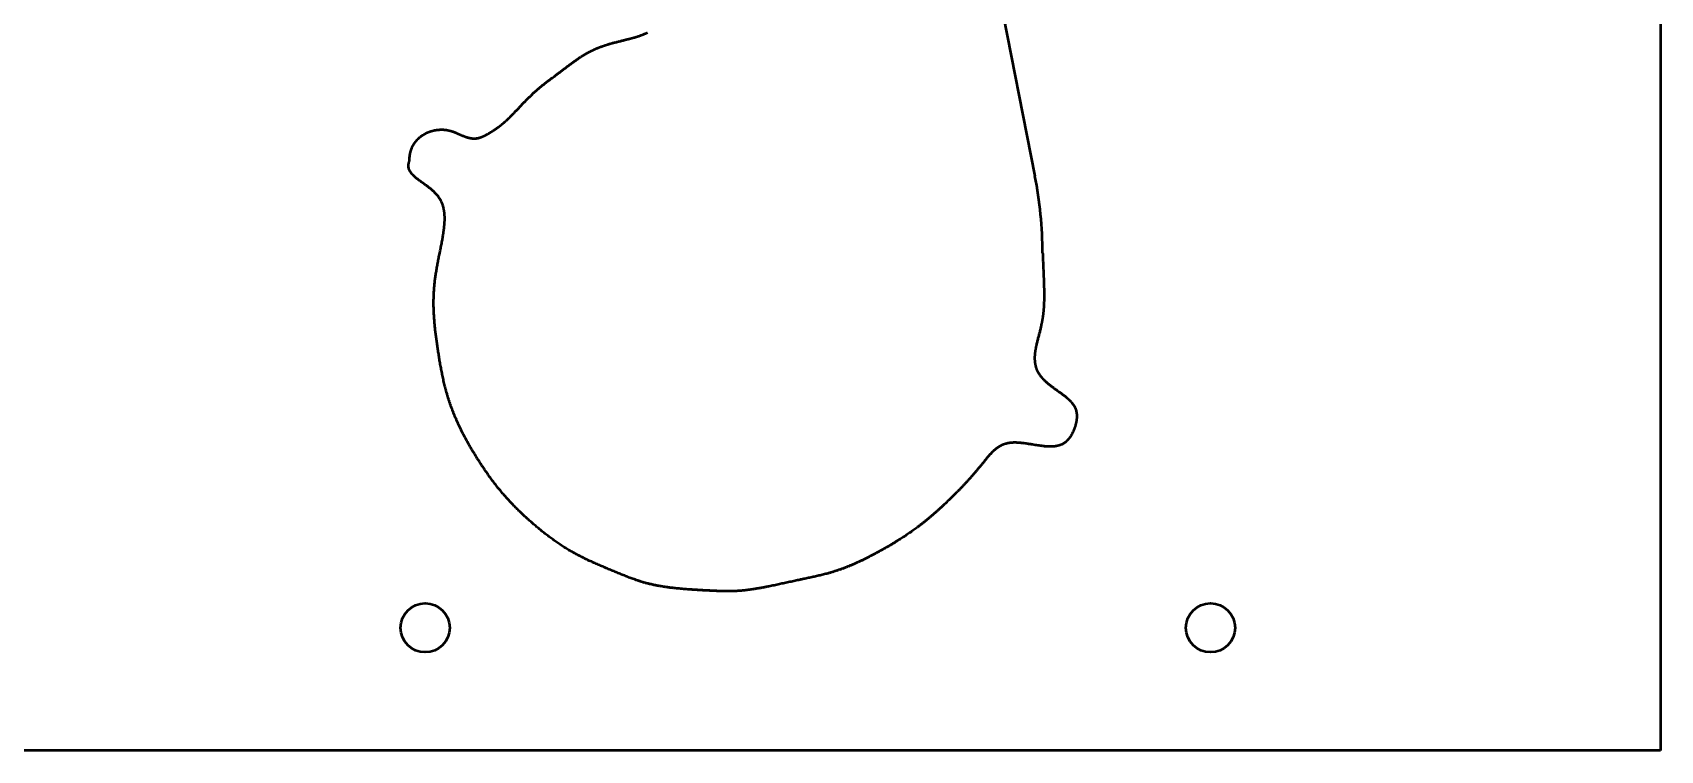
# Model space of a CAD drawing. Extents: x -630 to 758, y -253 to 381.
# Drawn here: x 46.1 to 245.1, y -211.4 to -123.6 of the extents above; entities that cross this region are included whole.
import ezdxf

# ---------------------------------------------------------------- set-up
doc = ezdxf.new("R2010")
doc.units = 0
doc.header["$MEASUREMENT"] = 0
doc.layers.add('Видимый контур (ГОСТ)', color=7, linetype='Continuous', lineweight=0)

msp = doc.modelspace()

# ---------------------------------------------------------------- linework, layer by layer
at = {"layer": 'Видимый контур (ГОСТ)', "color": 18, "lineweight": 50, "true_color": 0x000000}
for p, q in [((245.09, 13.6), (245.09, -211.4)), ((162.46, -109.8), (168.63, -141.18)), ((245.09, -211.4), (-152.91, -211.4))]:
    msp.add_line(p, q, dxfattribs=at)
for points in [[(92.17, -139.33), (92.17, -139.31), (92.17, -139.28), (92.17, -139.25), (92.17, -139.23), (92.18, -139.2), (92.18, -139.17), (92.18, -139.15), (92.18, -139.12), (92.18, -139.09), (92.18, -139.07), (92.18, -139.04), (92.18, -139.01), (92.18, -138.99), (92.19, -138.96), (92.19, -138.93), (92.19, -138.91), (92.19, -138.88), (92.19, -138.85), (92.2, -138.83), (92.2, -138.8), (92.2, -138.77), (92.2, -138.75), (92.21, -138.72), (92.21, -138.69), (92.21, -138.67), (92.22, -138.64), (92.22, -138.61), (92.23, -138.59), (92.23, -138.56), (92.24, -138.53), (92.24, -138.51), (92.24, -138.48), (92.25, -138.45), (92.25, -138.43), (92.26, -138.4), (92.27, -138.37), (92.27, -138.35), (92.28, -138.32), (92.28, -138.29), (92.29, -138.27), (92.3, -138.24), (92.3, -138.21), (92.31, -138.19), (92.32, -138.16), (92.33, -138.13), (92.33, -138.11), (92.34, -138.08), (92.35, -138.05), (92.36, -138.03), (92.37, -138), (92.37, -137.98), (92.38, -137.95), (92.39, -137.92), (92.4, -137.9), (92.41, -137.87), (92.42, -137.85), (92.43, -137.82), (92.44, -137.8), (92.45, -137.77), (92.46, -137.75), (92.47, -137.72), (92.48, -137.69), (92.5, -137.67), (92.51, -137.64), (92.52, -137.62), (92.53, -137.59), (92.54, -137.57), (92.56, -137.54), (92.57, -137.52), (92.58, -137.49), (92.59, -137.47), (92.61, -137.44), (92.62, -137.42), (92.64, -137.4), (92.65, -137.37), (92.66, -137.35), (92.68, -137.32), (92.69, -137.3), (92.71, -137.28), (92.72, -137.25), (92.74, -137.23), (92.75, -137.2), (92.77, -137.18), (92.79, -137.16), (92.8, -137.13), (92.82, -137.11), (92.84, -137.09), (92.85, -137.07), (92.87, -137.04), (92.89, -137.02), (92.91, -137), (92.92, -136.97), (92.94, -136.95), (92.96, -136.93), (92.98, -136.91), (93, -136.89), (93.02, -136.86), (93.03, -136.84), (93.05, -136.82), (93.07, -136.8), (93.09, -136.78), (93.11, -136.76), (93.13, -136.73), (93.15, -136.71), (93.17, -136.69), (93.19, -136.67), (93.22, -136.65), (93.24, -136.63), (93.26, -136.61), (93.28, -136.59), (93.3, -136.57), (93.32, -136.55), (93.34, -136.53), (93.37, -136.51), (93.39, -136.49), (93.41, -136.47), (93.43, -136.45), (93.46, -136.43), (93.48, -136.41), (93.5, -136.4), (93.53, -136.38), (93.55, -136.36), (93.57, -136.34), (93.6, -136.32), (93.62, -136.3), (93.65, -136.29), (93.67, -136.27), (93.7, -136.25), (93.72, -136.23), (93.74, -136.22), (93.77, -136.2), (93.79, -136.18), (93.82, -136.17), (93.85, -136.15), (93.87, -136.13), (93.9, -136.12), (93.92, -136.1), (93.95, -136.09), (93.97, -136.07), (94, -136.05), (94.03, -136.04), (94.05, -136.02), (94.08, -136.01), (94.11, -135.99), (94.13, -135.98), (94.16, -135.97), (94.19, -135.95), (94.22, -135.94), (94.24, -135.92), (94.27, -135.91), (94.3, -135.9), (94.33, -135.88), (94.36, -135.87), (94.38, -135.86), (94.41, -135.85), (94.44, -135.83), (94.47, -135.82), (94.5, -135.81), (94.53, -135.8), (94.56, -135.79), (94.58, -135.78), (94.61, -135.77), (94.64, -135.75), (94.67, -135.74), (94.7, -135.73), (94.73, -135.72), (94.76, -135.71), (94.79, -135.7), (94.82, -135.7), (94.85, -135.69), (94.88, -135.68), (94.91, -135.67), (94.94, -135.66), (94.97, -135.65), (95, -135.64), (95.03, -135.64), (95.06, -135.63), (95.09, -135.62), (95.12, -135.61), (95.15, -135.61), (95.19, -135.6), (95.22, -135.59), (95.25, -135.59), (95.28, -135.58), (95.31, -135.58), (95.34, -135.57), (95.37, -135.57), (95.4, -135.56), (95.43, -135.56), (95.46, -135.55), (95.5, -135.55), (95.53, -135.54), (95.56, -135.54), (95.59, -135.54), (95.62, -135.53), (95.65, -135.53), (95.68, -135.53), (95.71, -135.52), (95.74, -135.52), (95.77, -135.52), (95.8, -135.52), (95.83, -135.52), (95.87, -135.51), (95.9, -135.51), (95.93, -135.51), (95.96, -135.51), (95.99, -135.51), (96.02, -135.51), (96.05, -135.51), (96.08, -135.51), (96.11, -135.51), (96.14, -135.51), (96.17, -135.51), (96.2, -135.51), (96.23, -135.51), (96.26, -135.51), (96.28, -135.51), (96.31, -135.51), (96.34, -135.51), (96.37, -135.52), (96.4, -135.52), (96.43, -135.52), (96.46, -135.52), (96.49, -135.53), (96.52, -135.53), (96.54, -135.53), (96.57, -135.53), (96.6, -135.54), (96.63, -135.54), (96.66, -135.55), (96.69, -135.55), (96.71, -135.55), (96.74, -135.56), (96.77, -135.56), (96.8, -135.57), (96.83, -135.57), (96.86, -135.58), (96.88, -135.58), (96.91, -135.59), (96.94, -135.6), (96.97, -135.6), (97, -135.61), (97.02, -135.61), (97.05, -135.62), (97.08, -135.63), (97.11, -135.64), (97.14, -135.64), (97.17, -135.65), (97.18, -135.66), (97.19, -135.66), (97.21, -135.66), (97.22, -135.67), (97.24, -135.67), (97.25, -135.68), (97.27, -135.68), (97.28, -135.69), (97.29, -135.69), (97.31, -135.7), (97.32, -135.7), (97.34, -135.71), (97.35, -135.71), (97.37, -135.72), (97.38, -135.72), (97.4, -135.73), (97.41, -135.73), (97.43, -135.74), (97.44, -135.74), (97.46, -135.75), (97.47, -135.75), (97.49, -135.76), (97.5, -135.76), (97.52, -135.77), (97.53, -135.77), (97.55, -135.78), (97.56, -135.79), (97.58, -135.79), (97.59, -135.8), (97.61, -135.8), (97.63, -135.81), (97.64, -135.82), (97.66, -135.82), (97.67, -135.83), (97.69, -135.84), (97.7, -135.84), (97.72, -135.85), (97.74, -135.85), (97.75, -135.86), (97.77, -135.87), (97.78, -135.87), (97.8, -135.88), (97.82, -135.89), (97.83, -135.9), (97.85, -135.9), (97.87, -135.91), (97.88, -135.92), (97.9, -135.92), (97.92, -135.93), (97.93, -135.94), (97.95, -135.94), (97.97, -135.95), (97.98, -135.96), (98, -135.97), (98.02, -135.97), (98.03, -135.98), (98.07, -136), (98.1, -136.01), (98.14, -136.03), (98.17, -136.04), (98.21, -136.06), (98.24, -136.07), (98.28, -136.09), (98.32, -136.1), (98.35, -136.12), (98.39, -136.14), (98.43, -136.15), (98.46, -136.17), (98.5, -136.18), (98.54, -136.2), (98.57, -136.21), (98.61, -136.23), (98.65, -136.25), (98.69, -136.26), (98.72, -136.28), (98.76, -136.29), (98.8, -136.31), (98.84, -136.32), (98.88, -136.34), (98.92, -136.35), (98.95, -136.36), (98.97, -136.37), (98.99, -136.38), (99.01, -136.38), (99.03, -136.39), (99.05, -136.4), (99.07, -136.4), (99.09, -136.41), (99.11, -136.42), (99.13, -136.42), (99.15, -136.43), (99.17, -136.44), (99.19, -136.44), (99.2, -136.45), (99.22, -136.45), (99.24, -136.46), (99.26, -136.47), (99.28, -136.47), (99.3, -136.48), (99.32, -136.48), (99.34, -136.49), (99.36, -136.49), (99.38, -136.5), (99.4, -136.5), (99.42, -136.51), (99.44, -136.51), (99.46, -136.52), (99.47, -136.52), (99.49, -136.52), (99.51, -136.53), (99.53, -136.53), (99.55, -136.54), (99.57, -136.54), (99.59, -136.54), (99.61, -136.55), (99.63, -136.55), (99.65, -136.55), (99.67, -136.56), (99.68, -136.56), (99.7, -136.56), (99.72, -136.57), (99.74, -136.57), (99.76, -136.57), (99.78, -136.57), (99.8, -136.58), (99.82, -136.58), (99.84, -136.58), (99.85, -136.58), (99.87, -136.58), (99.89, -136.58), (99.91, -136.59), (99.93, -136.59), (99.95, -136.59), (99.97, -136.59), (99.98, -136.59), (100, -136.59), (100.02, -136.59), (100.04, -136.59), (100.06, -136.59), (100.08, -136.59), (100.09, -136.59), (100.11, -136.59), (100.13, -136.59), (100.15, -136.59), (100.17, -136.59), (100.19, -136.59), (100.2, -136.59), (100.22, -136.59), (100.24, -136.59), (100.26, -136.59), (100.28, -136.58), (100.29, -136.58), (100.31, -136.58), (100.33, -136.58), (100.35, -136.58), (100.36, -136.58), (100.38, -136.57), (100.4, -136.57), (100.42, -136.57), (100.43, -136.57), (100.45, -136.56), (100.47, -136.56), (100.49, -136.56), (100.5, -136.55), (100.52, -136.55), (100.54, -136.55), (100.56, -136.54), (100.57, -136.54), (100.59, -136.54), (100.61, -136.53), (100.63, -136.53), (100.64, -136.52), (100.66, -136.52), (100.68, -136.51), (100.69, -136.51), (100.71, -136.51), (100.73, -136.5), (100.74, -136.5), (100.76, -136.49), (100.78, -136.49), (100.79, -136.48), (100.81, -136.48), (100.83, -136.47), (100.84, -136.46), (100.86, -136.46), (100.88, -136.45), (100.89, -136.45), (100.91, -136.44), (100.93, -136.44), (100.94, -136.43), (100.96, -136.42), (100.98, -136.42), (100.99, -136.41), (101.01, -136.4), (101.02, -136.4), (101.04, -136.39), (101.06, -136.39), (101.07, -136.38), (101.09, -136.37), (101.11, -136.36), (101.12, -136.36), (101.14, -136.35), (101.15, -136.34), (101.19, -136.33), (101.22, -136.31), (101.25, -136.3), (101.28, -136.29), (101.31, -136.27), (101.34, -136.25), (101.38, -136.24), (101.41, -136.22), (101.44, -136.21), (101.47, -136.19), (101.5, -136.17), (101.53, -136.16), (101.56, -136.14), (101.59, -136.12), (101.63, -136.11), (101.66, -136.09), (101.69, -136.07), (101.72, -136.06), (101.75, -136.04), (101.78, -136.02), (101.81, -136), (101.84, -135.98), (101.87, -135.97), (101.9, -135.95), (101.93, -135.93), (101.96, -135.91), (101.99, -135.89), (102.02, -135.87), (102.06, -135.86), (102.09, -135.84), (102.12, -135.82), (102.15, -135.8), (102.18, -135.78), (102.21, -135.76), (102.24, -135.74), (102.27, -135.72), (102.3, -135.7), (102.33, -135.68), (102.36, -135.67), (102.39, -135.65), (102.42, -135.63), (102.45, -135.61), (102.49, -135.59), (102.52, -135.57), (102.55, -135.54), (102.58, -135.52), (102.61, -135.5), (102.64, -135.48), (102.67, -135.46), (102.7, -135.44), (102.74, -135.42), (102.77, -135.4), (102.8, -135.38), (102.83, -135.35), (102.86, -135.33), (102.89, -135.31), (102.93, -135.29), (102.96, -135.26), (102.97, -135.25), (102.99, -135.24), (103.01, -135.23), (103.02, -135.22), (103.04, -135.21), (103.06, -135.19), (103.07, -135.18), (103.09, -135.17), (103.1, -135.16), (103.12, -135.15), (103.14, -135.13), (103.15, -135.12), (103.17, -135.11), (103.19, -135.1), (103.2, -135.08), (103.22, -135.07), (103.24, -135.06), (103.25, -135.05), (103.27, -135.03), (103.29, -135.02), (103.3, -135.01), (103.32, -134.99), (103.34, -134.98), (103.35, -134.97), (103.37, -134.95), (103.39, -134.94), (103.4, -134.93), (103.42, -134.91), (103.44, -134.9), (103.46, -134.89), (103.47, -134.87), (103.49, -134.86), (103.51, -134.84), (103.52, -134.83), (103.54, -134.81), (103.56, -134.8), (103.58, -134.79), (103.59, -134.77), (103.61, -134.76), (103.63, -134.74), (103.65, -134.73), (103.66, -134.71), (103.68, -134.7), (103.7, -134.68), (103.72, -134.67), (103.73, -134.65), (103.75, -134.64), (103.77, -134.62), (103.79, -134.61), (103.8, -134.59), (103.82, -134.57), (103.84, -134.56), (103.86, -134.54), (103.88, -134.53), (103.89, -134.51), (103.91, -134.49), (103.93, -134.48), (103.95, -134.46), (103.97, -134.44), (103.98, -134.43), (104, -134.41), (104.02, -134.39), (104.04, -134.38), (104.06, -134.36), (104.08, -134.34), (104.1, -134.33), (104.11, -134.31), (104.13, -134.29), (104.15, -134.27), (104.17, -134.26), (104.19, -134.24), (104.21, -134.22), (104.23, -134.2), (104.24, -134.18), (104.26, -134.17), (104.28, -134.15), (104.3, -134.13), (104.32, -134.11), (104.34, -134.09), (104.36, -134.07), (104.38, -134.06), (104.4, -134.04), (104.42, -134.02), (104.43, -134), (104.45, -133.98), (104.47, -133.96), (104.49, -133.94), (104.51, -133.92), (104.53, -133.9), (104.55, -133.88), (104.57, -133.86), (104.59, -133.84), (104.61, -133.82), (104.63, -133.8), (104.65, -133.79), (104.67, -133.77), (104.69, -133.75), (104.71, -133.72), (104.73, -133.7), (104.75, -133.68), (104.77, -133.66), (104.79, -133.64), (104.81, -133.62), (104.83, -133.6), (104.85, -133.58), (104.87, -133.56), (104.89, -133.54), (104.91, -133.52), (104.93, -133.5), (104.95, -133.48), (104.97, -133.46), (104.99, -133.44), (105.01, -133.41), (105.03, -133.39), (105.07, -133.35), (105.11, -133.31), (105.15, -133.27), (105.19, -133.22), (105.24, -133.18), (105.28, -133.13), (105.32, -133.09), (105.36, -133.05), (105.4, -133), (105.44, -132.96), (105.49, -132.91), (105.53, -132.87), (105.57, -132.82), (105.61, -132.78), (105.65, -132.73), (105.7, -132.69), (105.74, -132.64), (105.78, -132.6), (105.83, -132.55), (105.87, -132.51), (105.91, -132.46), (106, -132.37), (106.04, -132.33), (106.08, -132.28), (106.13, -132.24), (106.17, -132.19), (106.21, -132.15), (106.26, -132.1), (106.3, -132.06), (106.34, -132.02), (106.39, -131.97), (106.43, -131.93), (106.47, -131.88), (106.52, -131.84), (106.56, -131.79), (106.61, -131.75), (106.65, -131.71), (106.69, -131.66), (106.74, -131.62), (106.78, -131.58), (106.82, -131.53), (106.87, -131.49), (106.91, -131.45), (106.96, -131.4), (107, -131.36), (107.04, -131.32), (107.09, -131.28), (107.13, -131.24), (107.18, -131.2), (107.22, -131.15), (107.26, -131.11), (107.31, -131.07), (107.35, -131.03), (107.4, -130.99), (107.44, -130.95), (107.48, -130.91), (107.53, -130.87), (107.57, -130.83), (107.62, -130.79), (107.66, -130.75), (107.7, -130.71), (107.75, -130.67), (107.79, -130.64), (107.84, -130.6), (107.88, -130.56), (107.92, -130.52), (107.97, -130.48), (108.01, -130.45), (108.05, -130.41), (108.1, -130.37), (108.14, -130.34), (108.19, -130.3), (108.23, -130.26), (108.27, -130.23), (108.32, -130.19), (108.36, -130.16), (108.4, -130.12), (108.45, -130.09), (108.49, -130.05), (108.53, -130.02), (108.58, -129.98), (108.62, -129.95), (108.67, -129.91), (108.71, -129.88), (108.75, -129.84), (108.8, -129.81), (108.84, -129.78), (108.88, -129.74), (108.93, -129.71), (108.97, -129.68), (109.01, -129.64), (109.06, -129.61), (109.1, -129.58), (109.14, -129.54), (109.19, -129.51), (109.23, -129.48), (109.32, -129.41), (109.4, -129.35), (109.49, -129.28), (109.58, -129.22), (109.66, -129.16), (109.84, -129.03), (109.92, -128.96), (110.01, -128.9), (110.1, -128.83), (110.18, -128.77), (110.27, -128.7), (110.36, -128.64), (110.44, -128.57), (110.53, -128.51), (110.58, -128.48), (110.62, -128.44), (110.66, -128.41), (110.71, -128.38), (110.75, -128.34), (110.79, -128.31), (110.84, -128.28), (110.88, -128.25), (110.93, -128.21), (110.97, -128.18), (111.02, -128.15), (111.06, -128.11), (111.1, -128.08), (111.15, -128.05), (111.19, -128.01), (111.24, -127.98), (111.28, -127.94), (111.33, -127.91), (111.37, -127.88), (111.42, -127.84), (111.46, -127.81), (111.51, -127.77), (111.55, -127.74), (111.6, -127.71), (111.64, -127.67), (111.69, -127.64), (111.74, -127.6), (111.78, -127.57), (111.83, -127.54), (111.87, -127.5), (111.92, -127.47), (111.97, -127.43), (112.01, -127.4), (112.06, -127.36), (112.11, -127.33), (112.15, -127.29), (112.2, -127.26), (112.25, -127.23), (112.3, -127.19), (112.34, -127.16), (112.39, -127.12), (112.44, -127.09), (112.49, -127.05), (112.54, -127.02), (112.59, -126.98), (112.63, -126.95), (112.68, -126.92), (112.73, -126.88), (112.78, -126.85), (112.83, -126.81), (112.88, -126.78), (112.93, -126.75), (112.98, -126.71), (113.03, -126.68), (113.08, -126.65), (113.11, -126.63), (113.14, -126.61), (113.16, -126.59), (113.19, -126.58), (113.21, -126.56), (113.24, -126.55), (113.27, -126.53), (113.29, -126.51), (113.32, -126.5), (113.34, -126.48), (113.37, -126.46), (113.4, -126.45), (113.42, -126.43), (113.45, -126.41), (113.48, -126.4), (113.5, -126.38), (113.53, -126.37), (113.56, -126.35), (113.58, -126.33), (113.61, -126.32), (113.64, -126.3), (113.66, -126.29), (113.69, -126.27), (113.72, -126.25), (113.75, -126.24), (113.77, -126.22), (113.8, -126.21), (113.83, -126.19), (113.86, -126.18), (113.88, -126.16), (113.91, -126.14), (113.94, -126.13), (113.97, -126.11), (113.99, -126.1), (114.02, -126.08), (114.05, -126.07), (114.08, -126.05), (114.11, -126.04), (114.14, -126.02), (114.16, -126.01), (114.19, -125.99), (114.22, -125.98), (114.25, -125.96), (114.28, -125.95), (114.31, -125.93), (114.34, -125.92), (114.37, -125.9), (114.39, -125.89), (114.42, -125.88), (114.45, -125.86), (114.48, -125.85), (114.51, -125.83), (114.54, -125.82), (114.57, -125.8), (114.6, -125.79), (114.63, -125.78), (114.66, -125.76), (114.69, -125.75), (114.72, -125.73), (114.75, -125.72), (114.78, -125.71), (114.81, -125.69), (114.84, -125.68), (114.87, -125.67), (114.9, -125.65), (114.93, -125.64), (114.96, -125.63), (114.99, -125.61), (115.02, -125.6), (115.05, -125.59), (115.08, -125.57), (115.12, -125.56), (115.15, -125.55), (115.18, -125.54), (115.21, -125.52), (115.24, -125.51), (115.27, -125.5), (115.3, -125.49), (115.33, -125.47), (115.37, -125.46), (115.4, -125.45), (115.43, -125.44), (115.46, -125.42), (115.49, -125.41), (115.52, -125.4), (115.56, -125.39), (115.59, -125.38), (115.62, -125.36), (115.65, -125.35), (115.68, -125.34), (115.72, -125.33), (115.75, -125.32), (115.78, -125.31), (115.81, -125.29), (115.85, -125.28), (115.88, -125.27), (115.91, -125.26), (115.94, -125.25), (115.98, -125.24), (116.01, -125.23), (116.04, -125.22), (116.07, -125.21), (116.11, -125.19), (116.14, -125.18), (116.17, -125.17), (116.21, -125.16), (116.24, -125.15), (116.27, -125.14), (116.31, -125.13), (116.34, -125.12), (116.37, -125.11), (116.4, -125.1), (116.44, -125.09), (116.47, -125.08), (116.54, -125.06), (116.61, -125.04), (116.67, -125.02), (116.74, -125), (116.81, -124.98), (116.88, -124.96), (116.94, -124.94), (117.01, -124.92), (117.08, -124.91), (117.15, -124.89), (117.21, -124.87), (117.28, -124.85), (117.35, -124.83), (117.42, -124.81), (117.49, -124.8), (117.55, -124.78), (117.62, -124.76), (117.69, -124.75), (117.76, -124.73), (117.83, -124.71), (117.89, -124.69), (117.96, -124.68), (118.03, -124.66), (118.1, -124.65), (118.16, -124.63), (118.23, -124.61), (118.3, -124.6), (118.37, -124.58), (118.43, -124.56), (118.5, -124.55), (118.57, -124.53), (118.63, -124.51), (118.7, -124.5), (118.76, -124.48), (118.8, -124.47), (118.83, -124.47), (118.86, -124.46), (118.89, -124.45), (118.93, -124.44), (118.96, -124.43), (118.99, -124.42), (119.02, -124.42), (119.05, -124.41), (119.09, -124.4), (119.12, -124.39), (119.15, -124.38), (119.18, -124.37), (119.21, -124.37), (119.25, -124.36), (119.28, -124.35), (119.31, -124.34), (119.34, -124.33), (119.37, -124.32), (119.4, -124.32), (119.43, -124.31), (119.46, -124.3), (119.49, -124.29), (119.52, -124.28), (119.56, -124.27), (119.59, -124.26), (119.62, -124.26), (119.65, -124.25), (119.68, -124.24), (119.71, -124.23), (119.74, -124.22), (119.77, -124.21), (119.8, -124.2), (119.83, -124.2), (119.86, -124.19), (119.88, -124.18), (119.91, -124.17), (119.94, -124.16), (119.97, -124.15), (120, -124.14), (120.03, -124.13), (120.06, -124.12), (120.09, -124.11), (120.12, -124.1), (120.14, -124.1), (120.17, -124.09), (120.2, -124.08), (120.23, -124.07), (120.26, -124.06), (120.28, -124.05), (120.31, -124.04), (120.34, -124.03), (120.37, -124.02), (120.39, -124.01), (120.42, -124), (120.45, -123.99), (120.47, -123.98), (120.5, -123.97), (120.53, -123.96), (120.55, -123.95), (120.58, -123.94), (120.61, -123.93), (120.63, -123.92), (120.66, -123.91), (120.68, -123.9), (120.71, -123.89), (120.73, -123.88), (120.76, -123.87), (120.78, -123.86), (120.81, -123.85), (120.83, -123.84), (120.86, -123.83), (120.88, -123.82), (120.91, -123.81), (120.93, -123.8), (120.96, -123.79), (120.98, -123.78), (121.01, -123.77), (121.03, -123.76), (121.05, -123.75), (121.08, -123.74), (121.1, -123.73), (121.12, -123.72), (121.15, -123.71), (121.17, -123.69), (121.19, -123.68), (121.21, -123.67), (121.24, -123.66), (121.26, -123.65), (121.28, -123.64)], [(169.57, -150.62), (169.58, -150.7), (169.58, -150.77), (169.58, -150.85), (169.59, -150.92), (169.59, -150.99), (169.59, -151.07), (169.59, -151.14), (169.6, -151.21), (169.6, -151.28), (169.6, -151.35), (169.61, -151.42), (169.61, -151.49), (169.61, -151.56), (169.61, -151.63), (169.62, -151.7), (169.62, -151.77), (169.62, -151.84), (169.62, -151.9), (169.63, -151.97), (169.63, -152.04), (169.63, -152.1), (169.64, -152.17), (169.64, -152.23), (169.64, -152.3), (169.64, -152.36), (169.65, -152.43), (169.65, -152.49), (169.65, -152.55), (169.65, -152.62), (169.66, -152.68), (169.66, -152.74), (169.66, -152.8), (169.67, -152.86), (169.67, -152.92), (169.67, -152.99), (169.67, -153.05), (169.68, -153.11), (169.68, -153.16), (169.68, -153.22), (169.68, -153.28), (169.68, -153.34), (169.69, -153.4), (169.69, -153.46), (169.69, -153.51), (169.69, -153.57), (169.7, -153.63), (169.7, -153.68), (169.7, -153.74), (169.7, -153.79), (169.7, -153.85), (169.71, -153.9), (169.71, -153.96), (169.71, -154.01), (169.71, -154.07), (169.71, -154.12), (169.72, -154.17), (169.72, -154.22), (169.72, -154.28), (169.72, -154.33), (169.72, -154.38), (169.72, -154.43), (169.73, -154.48), (169.73, -154.54), (169.73, -154.59), (169.73, -154.64), (169.73, -154.69), (169.73, -154.74), (169.73, -154.79), (169.73, -154.83), (169.74, -154.88), (169.74, -154.93), (169.74, -154.98), (169.74, -155.03), (169.74, -155.08), (169.74, -155.12), (169.74, -155.17), (169.74, -155.22), (169.74, -155.27), (169.74, -155.31), (169.74, -155.36), (169.74, -155.4), (169.74, -155.45), (169.74, -155.49), (169.75, -155.54), (169.75, -155.59), (169.75, -155.63), (169.75, -155.67), (169.75, -155.72), (169.75, -155.81), (169.75, -155.89), (169.75, -155.98), (169.74, -156.06), (169.74, -156.15), (169.74, -156.23), (169.74, -156.31), (169.74, -156.4), (169.74, -156.48), (169.73, -156.56), (169.73, -156.64), (169.73, -156.71), (169.73, -156.79), (169.72, -156.87), (169.72, -156.94), (169.71, -157.02), (169.71, -157.1), (169.71, -157.17), (169.7, -157.24), (169.7, -157.32), (169.69, -157.39), (169.69, -157.46), (169.68, -157.53), (169.67, -157.6), (169.67, -157.67), (169.66, -157.74), (169.65, -157.81), (169.65, -157.88), (169.64, -157.95), (169.63, -158.01), (169.62, -158.08), (169.62, -158.15), (169.61, -158.21), (169.6, -158.28), (169.59, -158.34), (169.58, -158.41), (169.57, -158.47), (169.56, -158.54), (169.55, -158.6), (169.54, -158.67), (169.53, -158.73), (169.52, -158.79), (169.51, -158.85), (169.5, -158.91), (169.49, -158.98), (169.47, -159.04), (169.46, -159.1), (169.45, -159.16), (169.44, -159.22), (169.43, -159.28), (169.41, -159.34), (169.4, -159.4), (169.39, -159.46), (169.38, -159.52), (169.36, -159.58), (169.35, -159.64), (169.32, -159.76), (169.29, -159.87), (169.27, -159.99), (169.24, -160.1), (169.21, -160.22), (169.18, -160.33), (169.15, -160.45), (169.12, -160.56), (169.09, -160.67), (169.06, -160.79), (169, -161.01), (168.97, -161.13), (168.94, -161.24), (168.92, -161.35), (168.89, -161.46), (168.86, -161.58), (168.83, -161.69), (168.81, -161.8), (168.78, -161.91), (168.77, -161.97), (168.76, -162.03), (168.75, -162.08), (168.74, -162.14), (168.72, -162.2), (168.71, -162.25), (168.7, -162.31), (168.69, -162.36), (168.68, -162.42), (168.67, -162.48), (168.67, -162.53), (168.66, -162.59), (168.65, -162.65), (168.64, -162.7), (168.63, -162.76), (168.63, -162.82), (168.62, -162.87), (168.62, -162.93), (168.61, -162.98), (168.61, -163.04), (168.6, -163.1), (168.6, -163.15), (168.59, -163.21), (168.59, -163.27), (168.59, -163.32), (168.59, -163.38), (168.59, -163.44), (168.59, -163.49), (168.59, -163.55), (168.59, -163.61), (168.59, -163.66), (168.6, -163.72), (168.6, -163.77), (168.61, -163.83), (168.61, -163.89), (168.62, -163.94), (168.62, -164), (168.63, -164.05), (168.64, -164.11), (168.65, -164.17), (168.66, -164.22), (168.67, -164.28), (168.68, -164.33), (168.69, -164.36), (168.7, -164.39), (168.71, -164.42), (168.71, -164.44), (168.72, -164.47), (168.73, -164.5), (168.74, -164.53), (168.74, -164.55), (168.75, -164.58), (168.76, -164.61), (168.77, -164.64), (168.78, -164.66), (168.79, -164.69), (168.8, -164.72), (168.81, -164.75), (168.82, -164.77), (168.83, -164.8), (168.84, -164.83), (168.86, -164.86), (168.87, -164.88), (168.88, -164.91), (168.89, -164.94), (168.9, -164.96), (168.92, -164.99), (168.93, -165.02), (168.94, -165.04), (168.96, -165.07), (168.97, -165.1), (168.99, -165.13), (169, -165.15), (169.01, -165.18), (169.03, -165.21), (169.05, -165.23), (169.06, -165.26), (169.08, -165.28), (169.09, -165.31), (169.11, -165.34), (169.13, -165.36), (169.14, -165.39), (169.16, -165.42), (169.18, -165.44), (169.2, -165.47), (169.22, -165.5), (169.23, -165.52), (169.25, -165.55), (169.27, -165.57), (169.29, -165.6), (169.31, -165.63), (169.33, -165.65), (169.35, -165.68), (169.37, -165.7), (169.39, -165.73), (169.41, -165.75), (169.44, -165.78), (169.46, -165.81), (169.48, -165.83), (169.5, -165.86), (169.53, -165.88), (169.55, -165.91), (169.57, -165.93), (169.59, -165.96), (169.62, -165.98), (169.64, -166.01), (169.67, -166.03), (169.69, -166.06), (169.71, -166.08), (169.74, -166.11), (169.76, -166.13), (169.79, -166.16), (169.82, -166.18), (169.87, -166.23), (169.92, -166.28), (169.97, -166.33), (170.03, -166.38), (170.08, -166.43), (170.14, -166.48), (170.2, -166.53), (170.26, -166.57), (170.31, -166.62), (170.37, -166.67), (170.43, -166.72), (170.49, -166.76), (170.56, -166.81), (170.62, -166.86), (170.68, -166.91), (170.74, -166.95), (170.8, -167), (170.87, -167.05), (170.93, -167.09), (171, -167.14), (171.12, -167.23), (171.25, -167.32), (171.38, -167.42), (171.51, -167.51), (171.57, -167.55), (171.64, -167.6), (171.7, -167.65), (171.76, -167.69), (171.83, -167.74), (171.89, -167.78), (171.95, -167.83), (172.01, -167.87), (172.07, -167.92), (172.13, -167.96), (172.19, -168.01), (172.25, -168.05), (172.31, -168.1), (172.36, -168.15), (172.42, -168.19), (172.47, -168.24), (172.53, -168.28), (172.58, -168.33), (172.61, -168.35), (172.63, -168.37), (172.66, -168.4), (172.68, -168.42), (172.71, -168.44), (172.73, -168.47), (172.76, -168.49), (172.78, -168.51), (172.81, -168.53), (172.83, -168.56), (172.85, -168.58), (172.88, -168.6), (172.9, -168.63), (172.92, -168.65), (172.94, -168.67), (172.97, -168.7), (172.99, -168.72), (173.01, -168.74), (173.03, -168.77), (173.05, -168.79), (173.07, -168.81), (173.09, -168.84), (173.11, -168.86), (173.13, -168.88), (173.15, -168.91), (173.17, -168.93), (173.19, -168.95), (173.21, -168.98), (173.23, -169), (173.24, -169.02), (173.26, -169.05), (173.28, -169.07), (173.3, -169.09), (173.31, -169.12), (173.33, -169.14), (173.34, -169.17), (173.36, -169.19), (173.38, -169.21), (173.39, -169.24), (173.4, -169.26), (173.42, -169.28), (173.43, -169.31), (173.45, -169.33), (173.46, -169.36), (173.47, -169.38), (173.49, -169.4), (173.5, -169.43), (173.51, -169.45), (173.52, -169.48), (173.53, -169.5), (173.54, -169.52), (173.56, -169.55), (173.57, -169.57), (173.58, -169.6), (173.59, -169.62), (173.6, -169.65), (173.61, -169.67), (173.61, -169.7), (173.62, -169.72), (173.63, -169.74), (173.64, -169.77), (173.65, -169.79), (173.65, -169.82), (173.66, -169.84), (173.67, -169.87), (173.68, -169.89), (173.68, -169.92), (173.69, -169.94), (173.69, -169.97), (173.7, -169.99), (173.7, -170.02), (173.71, -170.04), (173.71, -170.07), (173.72, -170.09), (173.72, -170.12), (173.72, -170.14), (173.73, -170.17), (173.73, -170.19), (173.73, -170.22), (173.74, -170.24), (173.74, -170.27), (173.74, -170.3), (173.74, -170.32), (173.75, -170.35), (173.75, -170.4), (173.75, -170.45), (173.75, -170.5), (173.75, -170.55), (173.75, -170.6), (173.75, -170.66), (173.75, -170.71), (173.74, -170.76), (173.74, -170.81), (173.73, -170.86), (173.73, -170.92), (173.72, -170.97), (173.71, -171.02), (173.71, -171.08), (173.7, -171.13), (173.69, -171.18), (173.68, -171.24), (173.67, -171.29), (173.66, -171.34), (173.64, -171.4), (173.63, -171.45), (173.62, -171.5), (173.6, -171.56), (173.59, -171.61), (173.57, -171.66), (173.56, -171.72), (173.54, -171.77), (173.53, -171.82), (173.51, -171.88), (173.49, -171.93), (173.47, -171.98), (173.45, -172.04), (173.43, -172.09), (173.41, -172.14), (173.39, -172.2), (173.37, -172.25), (173.35, -172.3), (173.33, -172.35), (173.31, -172.4), (173.28, -172.46), (173.26, -172.51), (173.23, -172.56), (173.21, -172.61), (173.18, -172.66), (173.16, -172.71), (173.13, -172.76), (173.1, -172.81), (173.07, -172.86), (173.05, -172.91), (173.02, -172.95), (172.99, -173), (172.96, -173.05), (172.93, -173.1), (172.89, -173.14), (172.86, -173.19), (172.83, -173.23), (172.81, -173.25), (172.79, -173.28), (172.78, -173.3), (172.76, -173.32), (172.74, -173.34), (172.72, -173.36), (172.71, -173.38), (172.69, -173.4), (172.67, -173.42), (172.65, -173.44), (172.63, -173.46), (172.61, -173.48), (172.59, -173.5), (172.57, -173.52), (172.55, -173.54), (172.53, -173.56), (172.51, -173.58), (172.49, -173.6), (172.47, -173.62), (172.45, -173.64), (172.43, -173.65), (172.41, -173.67), (172.39, -173.69), (172.37, -173.71), (172.35, -173.72), (172.32, -173.74), (172.3, -173.76), (172.28, -173.77), (172.26, -173.79), (172.23, -173.81), (172.21, -173.82), (172.19, -173.84), (172.16, -173.85), (172.14, -173.87), (172.11, -173.88), (172.09, -173.9), (172.07, -173.91), (172.04, -173.92), (172.02, -173.94), (171.99, -173.95), (171.97, -173.96), (171.94, -173.98), (171.91, -173.99), (171.89, -174), (171.86, -174.01), (171.83, -174.02), (171.81, -174.03), (171.78, -174.05), (171.75, -174.06), (171.73, -174.07), (171.7, -174.08), (171.67, -174.09), (171.64, -174.1), (171.61, -174.11), (171.58, -174.11), (171.56, -174.12), (171.53, -174.13), (171.5, -174.14), (171.47, -174.15), (171.44, -174.16), (171.41, -174.16), (171.38, -174.17), (171.35, -174.18), (171.31, -174.18), (171.28, -174.19), (171.25, -174.2), (171.22, -174.2), (171.19, -174.21), (171.16, -174.21), (171.13, -174.22), (171.09, -174.22), (171.06, -174.23), (171.03, -174.23), (171, -174.23), (170.96, -174.24), (170.93, -174.24), (170.9, -174.24), (170.86, -174.25), (170.83, -174.25), (170.79, -174.25), (170.76, -174.25), (170.72, -174.25), (170.69, -174.26), (170.65, -174.26), (170.62, -174.26), (170.58, -174.26), (170.55, -174.26), (170.51, -174.26), (170.48, -174.26), (170.44, -174.26), (170.41, -174.26), (170.37, -174.26), (170.33, -174.26), (170.3, -174.26), (170.26, -174.26), (170.22, -174.25), (170.19, -174.25), (170.15, -174.25), (170.07, -174.25), (170, -174.24), (169.92, -174.23), (169.85, -174.23), (169.77, -174.22), (169.69, -174.21), (169.61, -174.2), (169.54, -174.19), (169.46, -174.18), (169.38, -174.17), (169.3, -174.16), (169.22, -174.15), (169.14, -174.14), (169.06, -174.13), (168.98, -174.12), (168.82, -174.09), (168.66, -174.07), (168.5, -174.04), (168.35, -174.01), (168.27, -174), (168.19, -173.99), (168.11, -173.97), (168.03, -173.96), (167.95, -173.95), (167.88, -173.94), (167.8, -173.92), (167.72, -173.91), (167.65, -173.9), (167.57, -173.89), (167.49, -173.88), (167.42, -173.87), (167.35, -173.86), (167.27, -173.85), (167.2, -173.84), (167.13, -173.83), (167.05, -173.82), (166.98, -173.82), (166.91, -173.81), (166.84, -173.8), (166.77, -173.8), (166.7, -173.79), (166.63, -173.79), (166.57, -173.78), (166.5, -173.78), (166.43, -173.78), (166.37, -173.77), (166.3, -173.77), (166.24, -173.77), (166.2, -173.77), (166.17, -173.77), (166.14, -173.77), (166.11, -173.77), (166.08, -173.77), (166.05, -173.77), (166.02, -173.77), (165.99, -173.77), (165.96, -173.77), (165.93, -173.78), (165.9, -173.78), (165.87, -173.78), (165.84, -173.78), (165.81, -173.78), (165.78, -173.78), (165.75, -173.79), (165.72, -173.79), (165.69, -173.79), (165.66, -173.8), (165.63, -173.8), (165.6, -173.8), (165.58, -173.81), (165.55, -173.81), (165.52, -173.81), (165.49, -173.82), (165.47, -173.82), (165.44, -173.83), (165.41, -173.83), (165.36, -173.84), (165.3, -173.85), (165.25, -173.86), (165.2, -173.87), (165.15, -173.88), (165.1, -173.9), (165.05, -173.91), (165, -173.93), (164.95, -173.94), (164.9, -173.96), (164.86, -173.97), (164.81, -173.99), (164.76, -174.01), (164.72, -174.03), (164.67, -174.04), (164.63, -174.06), (164.58, -174.08), (164.54, -174.1), (164.5, -174.12), (164.46, -174.15), (164.41, -174.17), (164.37, -174.19), (164.33, -174.21), (164.29, -174.24), (164.25, -174.26), (164.21, -174.29), (164.17, -174.31), (164.13, -174.34), (164.09, -174.36), (164.05, -174.39), (164.01, -174.42), (163.98, -174.44), (163.94, -174.47), (163.9, -174.5), (163.86, -174.53), (163.83, -174.56), (163.79, -174.59), (163.75, -174.62), (163.72, -174.65), (163.68, -174.68), (163.64, -174.71), (163.61, -174.75), (163.57, -174.78), (163.54, -174.81), (163.5, -174.85), (163.47, -174.88), (163.43, -174.91), (163.4, -174.95), (163.36, -174.98), (163.33, -175.02), (163.29, -175.06), (163.26, -175.09), (163.22, -175.13), (163.19, -175.17), (163.16, -175.2), (163.12, -175.24), (163.09, -175.28), (163.05, -175.32), (163.02, -175.36), (162.98, -175.4), (162.95, -175.44), (162.91, -175.48), (162.88, -175.52), (162.84, -175.56), (162.81, -175.6), (162.77, -175.65), (162.74, -175.69), (162.7, -175.73), (162.66, -175.78), (162.63, -175.82), (162.59, -175.86), (162.56, -175.91), (162.52, -175.95), (162.48, -176), (162.44, -176.05), (162.41, -176.09), (162.37, -176.14), (162.33, -176.19), (162.29, -176.23), (162.25, -176.28), (162.21, -176.33), (162.17, -176.38), (162.13, -176.43), (162.09, -176.48), (162.05, -176.53), (162.01, -176.58), (161.97, -176.63), (161.93, -176.68), (161.88, -176.73), (161.84, -176.79), (161.8, -176.84), (161.75, -176.89), (161.71, -176.95), (161.66, -177), (161.62, -177.05), (161.57, -177.11), (161.53, -177.16), (161.48, -177.22), (161.43, -177.28), (161.38, -177.33), (161.33, -177.39), (161.29, -177.45), (161.24, -177.5), (161.19, -177.56), (161.14, -177.62), (161.09, -177.68), (161.03, -177.74), (160.98, -177.8), (160.93, -177.86), (160.88, -177.92), (160.82, -177.98), (160.77, -178.04), (160.72, -178.1), (160.66, -178.16), (160.61, -178.22), (160.55, -178.29), (160.49, -178.35), (160.44, -178.41), (160.38, -178.47), (160.32, -178.54), (160.27, -178.6), (160.21, -178.66), (160.15, -178.73), (160.09, -178.79), (160.03, -178.85), (159.97, -178.92), (159.91, -178.98), (159.85, -179.05), (159.79, -179.11), (159.72, -179.18), (159.66, -179.24), (159.6, -179.31), (159.54, -179.37), (159.47, -179.44), (159.41, -179.5), (159.35, -179.57), (159.28, -179.64), (159.22, -179.7), (159.15, -179.77), (159.02, -179.9), (158.89, -180.03), (158.76, -180.16), (158.63, -180.29), (158.49, -180.43), (158.36, -180.56), (158.23, -180.69), (158.09, -180.82), (157.96, -180.94), (157.82, -181.07), (157.69, -181.2), (157.55, -181.33), (157.49, -181.39), (157.42, -181.45), (157.35, -181.51), (157.29, -181.58), (157.22, -181.64), (157.15, -181.7), (157.08, -181.76), (157.02, -181.82), (156.95, -181.88), (156.88, -181.94), (156.82, -182), (156.75, -182.06), (156.69, -182.12), (156.62, -182.18), (156.55, -182.24), (156.49, -182.3), (156.42, -182.35), (156.36, -182.41), (156.29, -182.47), (156.22, -182.52), (156.16, -182.58), (156.09, -182.64), (156.03, -182.69), (155.96, -182.75), (155.9, -182.8), (155.83, -182.86), (155.77, -182.91), (155.71, -182.97), (155.64, -183.02), (155.58, -183.07), (155.51, -183.13), (155.45, -183.18), (155.39, -183.23), (155.32, -183.28), (155.26, -183.34), (155.19, -183.39), (155.13, -183.44), (155.07, -183.49), (155, -183.54), (154.94, -183.59), (154.88, -183.64), (154.82, -183.69), (154.75, -183.74), (154.69, -183.79), (154.63, -183.83), (154.56, -183.88), (154.5, -183.93), (154.44, -183.98), (154.38, -184.03), (154.31, -184.07), (154.25, -184.12), (154.19, -184.17), (154.06, -184.26), (153.94, -184.35), (153.81, -184.44), (153.69, -184.53), (153.56, -184.62), (153.44, -184.71), (153.31, -184.8), (153.18, -184.88), (153.05, -184.97), (152.92, -185.06), (152.8, -185.15), (152.67, -185.23), (152.53, -185.32), (152.4, -185.4), (152.27, -185.49), (152.14, -185.57), (152, -185.66), (151.87, -185.74), (151.8, -185.79), (151.73, -185.83), (151.66, -185.87), (151.59, -185.91), (151.52, -185.96), (151.46, -186), (151.39, -186.04), (151.32, -186.08), (151.25, -186.12), (151.18, -186.17), (151.11, -186.21), (151.03, -186.25), (150.96, -186.29), (150.89, -186.33), (150.75, -186.42), (150.6, -186.5), (150.46, -186.59), (150.31, -186.67), (150.17, -186.75), (150.02, -186.84), (149.87, -186.92), (149.72, -187), (149.57, -187.09), (149.42, -187.17), (149.27, -187.25), (149.12, -187.33), (148.96, -187.42), (148.81, -187.5), (148.66, -187.58), (148.5, -187.66), (148.35, -187.74), (148.19, -187.81), (148.04, -187.89), (147.88, -187.97), (147.73, -188.05), (147.65, -188.08), (147.58, -188.12), (147.5, -188.16), (147.42, -188.19), (147.35, -188.23), (147.27, -188.27), (147.19, -188.3), (147.12, -188.34), (147.04, -188.37), (146.96, -188.41), (146.89, -188.44), (146.81, -188.48), (146.73, -188.51), (146.66, -188.55), (146.58, -188.58), (146.51, -188.61), (146.43, -188.65), (146.36, -188.68), (146.28, -188.71), (146.2, -188.74), (146.13, -188.78), (146.05, -188.81), (145.98, -188.84), (145.91, -188.87), (145.83, -188.9), (145.76, -188.93), (145.68, -188.96), (145.61, -188.99), (145.54, -189.02), (145.46, -189.05), (145.39, -189.07), (145.32, -189.1), (145.24, -189.13), (145.17, -189.16), (145.1, -189.18), (145.02, -189.21), (144.95, -189.24), (144.88, -189.26), (144.81, -189.29), (144.74, -189.31), (144.67, -189.34), (144.59, -189.36), (144.52, -189.39), (144.45, -189.41), (144.38, -189.43), (144.31, -189.46), (144.24, -189.48), (144.17, -189.5), (144.1, -189.52), (144.03, -189.55), (143.96, -189.57), (143.89, -189.59), (143.82, -189.61), (143.75, -189.63), (143.68, -189.65), (143.61, -189.67), (143.54, -189.69), (143.47, -189.71), (143.4, -189.73), (143.33, -189.75), (143.19, -189.79), (143.05, -189.82), (142.92, -189.86), (142.78, -189.9), (142.64, -189.93), (142.5, -189.96), (142.36, -190), (142.22, -190.03), (142.08, -190.06), (141.94, -190.09), (141.8, -190.13), (141.66, -190.16), (141.52, -190.19), (141.38, -190.22), (141.24, -190.25), (141.09, -190.28), (140.95, -190.31), (140.8, -190.34), (140.66, -190.37), (140.51, -190.41), (140.36, -190.44), (140.21, -190.47), (140.14, -190.49), (140.06, -190.5), (139.99, -190.52), (139.91, -190.53), (139.76, -190.57), (139.61, -190.6), (139.45, -190.63), (139.3, -190.66), (139.14, -190.7), (138.99, -190.73), (138.83, -190.77), (138.67, -190.8), (138.51, -190.83), (138.35, -190.87), (138.19, -190.9), (138.03, -190.94), (137.87, -190.97), (137.71, -191.01), (137.39, -191.08), (137.06, -191.15), (136.9, -191.18), (136.74, -191.22), (136.58, -191.25), (136.42, -191.28), (136.25, -191.32), (136.1, -191.35), (136.02, -191.36), (135.94, -191.38), (135.86, -191.4), (135.78, -191.41), (135.7, -191.43), (135.62, -191.44), (135.54, -191.46), (135.47, -191.47), (135.39, -191.49), (135.31, -191.5), (135.23, -191.52), (135.16, -191.53), (135.08, -191.55), (135, -191.56), (134.93, -191.57), (134.85, -191.59), (134.78, -191.6), (134.7, -191.61), (134.63, -191.62), (134.55, -191.64), (134.48, -191.65), (134.41, -191.66), (134.33, -191.67), (134.26, -191.68), (134.19, -191.7), (134.11, -191.71), (134.04, -191.72), (133.97, -191.73), (133.9, -191.74), (133.83, -191.75), (133.76, -191.76), (133.69, -191.77), (133.62, -191.78), (133.55, -191.78), (133.48, -191.79), (133.41, -191.8), (133.34, -191.81), (133.28, -191.82), (133.21, -191.83), (133.14, -191.83), (133.07, -191.84), (133.01, -191.85), (132.94, -191.85), (132.87, -191.86), (132.81, -191.87), (132.74, -191.87), (132.67, -191.88), (132.61, -191.88), (132.54, -191.89), (132.48, -191.89), (132.41, -191.9), (132.35, -191.9), (132.29, -191.9), (132.22, -191.91), (132.16, -191.91), (132.09, -191.91), (132.03, -191.92), (131.97, -191.92), (131.9, -191.92), (131.84, -191.92), (131.71, -191.93), (131.59, -191.93), (131.46, -191.93), (131.34, -191.93), (131.21, -191.94), (131.08, -191.94), (130.95, -191.93), (130.83, -191.93), (130.76, -191.93), (130.7, -191.93), (130.63, -191.93), (130.57, -191.93), (130.5, -191.93), (130.44, -191.93), (130.37, -191.92), (130.31, -191.92), (130.24, -191.92), (130.17, -191.92), (130.11, -191.92), (130.04, -191.91), (129.97, -191.91), (129.9, -191.91), (129.83, -191.91), (129.77, -191.91), (129.7, -191.9), (129.63, -191.9), (129.56, -191.9), (129.49, -191.89), (129.42, -191.89), (129.34, -191.89), (129.27, -191.88), (129.2, -191.88), (129.13, -191.88), (129.06, -191.88), (128.98, -191.87), (128.91, -191.87), (128.84, -191.86), (128.76, -191.86), (128.69, -191.86), (128.61, -191.85), (128.54, -191.85), (128.46, -191.85), (128.38, -191.84), (128.31, -191.84), (128.23, -191.83), (128.15, -191.83), (128.07, -191.83), (127.99, -191.82), (127.91, -191.82), (127.84, -191.81), (127.76, -191.81), (127.68, -191.8), (127.59, -191.8), (127.51, -191.79), (127.43, -191.79), (127.35, -191.78), (127.27, -191.78), (127.19, -191.77), (127.1, -191.77), (127.02, -191.76), (126.94, -191.76), (126.85, -191.75), (126.77, -191.75), (126.69, -191.74), (126.6, -191.74), (126.52, -191.73), (126.35, -191.72), (126.18, -191.71), (126.01, -191.69), (125.83, -191.68), (125.66, -191.67), (125.49, -191.65), (125.32, -191.64), (125.14, -191.62), (124.97, -191.6), (124.8, -191.59), (124.63, -191.57), (124.54, -191.56), (124.46, -191.55), (124.37, -191.54), (124.29, -191.53), (124.2, -191.52), (124.12, -191.51), (124.03, -191.5), (123.95, -191.49), (123.86, -191.48), (123.78, -191.47), (123.7, -191.45), (123.61, -191.44), (123.53, -191.43), (123.45, -191.42), (123.37, -191.41), (123.28, -191.39), (123.2, -191.38), (123.12, -191.37), (123.04, -191.36), (122.96, -191.34), (122.88, -191.33), (122.8, -191.31), (122.72, -191.3), (122.64, -191.29), (122.56, -191.27), (122.48, -191.26), (122.4, -191.24), (122.32, -191.23), (122.25, -191.21), (122.17, -191.19), (122.09, -191.18), (122.02, -191.16), (121.94, -191.15), (121.86, -191.13), (121.79, -191.11), (121.71, -191.09), (121.64, -191.08), (121.56, -191.06), (121.49, -191.04), (121.42, -191.02), (121.34, -191), (121.27, -190.99), (121.2, -190.97), (121.13, -190.95), (121.05, -190.93), (120.98, -190.91), (120.91, -190.89), (120.84, -190.87), (120.77, -190.85), (120.7, -190.83), (120.63, -190.81), (120.56, -190.79), (120.49, -190.77), (120.42, -190.75), (120.35, -190.72), (120.29, -190.7), (120.22, -190.68), (120.15, -190.66), (120.08, -190.64), (120.02, -190.61), (119.95, -190.59), (119.88, -190.57), (119.82, -190.55), (119.75, -190.52), (119.62, -190.48), (119.48, -190.43), (119.35, -190.38), (119.22, -190.33), (119.09, -190.28), (118.96, -190.24), (118.83, -190.19), (118.7, -190.14), (118.57, -190.08), (118.44, -190.03), (118.31, -189.98), (118.18, -189.93), (118.05, -189.88), (117.92, -189.82), (117.79, -189.77), (117.66, -189.72), (117.53, -189.66), (117.4, -189.61), (117.27, -189.56), (117.14, -189.5), (117, -189.45), (116.87, -189.39), (116.74, -189.33), (116.6, -189.28), (116.47, -189.22), (116.34, -189.17), (116.2, -189.11), (116.07, -189.05), (115.93, -188.99), (115.79, -188.93), (115.66, -188.88), (115.52, -188.82), (115.38, -188.76), (115.24, -188.7), (115.11, -188.64), (114.97, -188.58), (114.83, -188.51), (114.69, -188.45), (114.55, -188.39), (114.41, -188.32), (114.27, -188.26), (114.13, -188.2), (113.99, -188.13), (113.86, -188.06), (113.72, -188), (113.58, -187.93), (113.44, -187.86), (113.3, -187.79), (113.16, -187.72), (113.02, -187.65), (112.89, -187.58), (112.75, -187.51), (112.61, -187.44), (112.47, -187.36), (112.34, -187.29), (112.2, -187.21), (112.07, -187.13), (111.93, -187.06), (111.8, -186.98), (111.66, -186.9), (111.53, -186.82), (111.4, -186.74), (111.27, -186.66), (111.13, -186.58), (111, -186.49), (110.87, -186.41), (110.74, -186.33), (110.61, -186.24), (110.49, -186.16), (110.36, -186.07), (110.23, -185.98), (110.1, -185.89), (109.98, -185.81), (109.85, -185.72), (109.73, -185.63), (109.6, -185.54), (109.48, -185.45), (109.36, -185.36), (109.24, -185.27), (109.12, -185.17), (108.99, -185.08), (108.87, -184.99), (108.76, -184.9), (108.64, -184.8), (108.52, -184.71), (108.4, -184.62), (108.28, -184.52), (108.17, -184.43), (108.05, -184.33), (107.94, -184.24), (107.82, -184.14), (107.71, -184.05), (107.6, -183.95), (107.48, -183.85), (107.37, -183.76), (107.26, -183.66), (107.15, -183.57), (107.04, -183.47), (106.93, -183.37), (106.82, -183.27), (106.71, -183.18), (106.6, -183.08), (106.49, -182.98), (106.39, -182.88), (106.28, -182.79), (106.17, -182.69), (106.07, -182.59), (105.96, -182.49), (105.86, -182.39), (105.75, -182.29), (105.65, -182.19), (105.55, -182.09), (105.44, -181.99), (105.34, -181.89), (105.24, -181.78), (105.14, -181.68), (105.04, -181.58), (104.94, -181.48), (104.84, -181.37), (104.74, -181.27), (104.64, -181.16), (104.54, -181.06), (104.44, -180.95), (104.34, -180.84), (104.24, -180.74), (104.14, -180.63), (104.05, -180.52), (103.95, -180.41), (103.85, -180.3), (103.76, -180.19), (103.66, -180.08), (103.56, -179.97), (103.47, -179.85), (103.37, -179.74), (103.28, -179.63), (103.18, -179.51), (103.09, -179.4), (102.99, -179.28), (102.9, -179.16), (102.81, -179.04), (102.71, -178.93), (102.62, -178.81), (102.53, -178.68), (102.43, -178.56), (102.34, -178.44), (102.25, -178.32), (102.16, -178.19), (102.06, -178.07), (101.97, -177.94), (101.88, -177.82), (101.79, -177.69), (101.7, -177.56), (101.61, -177.44), (101.52, -177.31), (101.43, -177.18), (101.34, -177.05), (101.25, -176.91), (101.16, -176.78), (101.07, -176.65), (100.98, -176.51), (100.89, -176.38), (100.8, -176.24), (100.72, -176.11), (100.63, -175.97), (100.54, -175.83), (100.45, -175.7), (100.36, -175.56), (100.28, -175.42), (100.19, -175.28), (100.11, -175.14), (100.02, -174.99), (99.93, -174.85), (99.85, -174.71), (99.76, -174.56), (99.68, -174.42), (99.6, -174.28), (99.51, -174.13), (99.43, -173.98), (99.35, -173.84), (99.26, -173.69), (99.18, -173.54), (99.1, -173.39), (99.02, -173.24), (98.94, -173.1), (98.86, -172.95), (98.78, -172.79), (98.7, -172.64), (98.63, -172.49), (98.55, -172.34), (98.48, -172.19), (98.4, -172.04), (98.33, -171.88), (98.25, -171.73), (98.18, -171.57), (98.14, -171.5), (98.11, -171.42), (98.07, -171.34), (98.04, -171.27), (98, -171.19), (97.97, -171.11), (97.93, -171.03), (97.9, -170.95), (97.87, -170.88), (97.83, -170.8), (97.8, -170.72), (97.77, -170.64), (97.73, -170.56), (97.7, -170.49), (97.67, -170.41), (97.64, -170.33), (97.6, -170.25), (97.57, -170.17), (97.54, -170.09), (97.51, -170.02), (97.48, -169.94), (97.45, -169.86), (97.42, -169.78), (97.39, -169.7), (97.36, -169.62), (97.33, -169.54), (97.3, -169.46), (97.27, -169.38), (97.24, -169.31), (97.21, -169.23), (97.19, -169.15), (97.16, -169.07), (97.13, -168.99), (97.1, -168.91), (97.08, -168.83), (97.05, -168.75), (97.02, -168.67), (97, -168.59), (96.97, -168.51), (96.95, -168.43), (96.92, -168.35), (96.9, -168.27), (96.87, -168.2), (96.85, -168.12), (96.83, -168.04), (96.8, -167.96), (96.78, -167.88), (96.76, -167.8), (96.73, -167.72), (96.71, -167.64), (96.69, -167.56), (96.67, -167.48), (96.64, -167.4), (96.62, -167.32), (96.6, -167.24), (96.58, -167.16), (96.56, -167.08), (96.54, -167), (96.52, -166.92), (96.5, -166.85), (96.46, -166.69), (96.42, -166.53), (96.38, -166.37), (96.35, -166.21), (96.31, -166.05), (96.28, -165.9), (96.24, -165.74), (96.21, -165.58), (96.18, -165.42), (96.15, -165.27), (96.12, -165.11), (96.08, -164.96), (96.06, -164.8), (96.03, -164.64), (96, -164.49), (95.97, -164.33), (95.94, -164.18), (95.92, -164.03), (95.89, -163.87), (95.86, -163.72), (95.84, -163.57), (95.81, -163.41), (95.79, -163.26), (95.76, -163.11), (95.74, -162.96), (95.72, -162.81), (95.69, -162.66), (95.67, -162.51), (95.65, -162.36), (95.62, -162.21), (95.6, -162.06), (95.58, -161.91), (95.56, -161.76), (95.54, -161.62), (95.52, -161.47), (95.5, -161.32), (95.48, -161.18), (95.46, -161.03), (95.44, -160.89), (95.42, -160.74), (95.4, -160.6), (95.39, -160.46), (95.37, -160.31), (95.35, -160.17), (95.33, -160.03), (95.32, -159.89), (95.3, -159.75), (95.29, -159.6), (95.27, -159.46), (95.26, -159.32), (95.25, -159.18), (95.23, -159.04), (95.22, -158.9), (95.21, -158.77), (95.2, -158.63), (95.19, -158.49), (95.18, -158.35), (95.17, -158.21), (95.16, -158.07), (95.15, -157.94), (95.15, -157.8), (95.14, -157.66), (95.14, -157.53), (95.13, -157.39), (95.13, -157.25), (95.12, -157.12), (95.12, -156.98), (95.12, -156.84), (95.12, -156.71), (95.12, -156.57), (95.12, -156.43), (95.12, -156.3), (95.13, -156.16), (95.13, -156.03), (95.14, -155.89), (95.14, -155.75), (95.15, -155.62), (95.15, -155.48), (95.16, -155.34), (95.17, -155.2), (95.18, -155.07), (95.19, -154.93), (95.2, -154.79), (95.22, -154.65), (95.23, -154.51), (95.24, -154.37), (95.26, -154.23), (95.27, -154.09), (95.29, -153.95), (95.31, -153.81), (95.33, -153.67), (95.35, -153.53), (95.37, -153.39), (95.39, -153.24), (95.41, -153.1), (95.43, -152.96), (95.46, -152.81), (95.48, -152.67), (95.51, -152.52), (95.53, -152.38), (95.56, -152.23), (95.58, -152.08), (95.61, -151.94), (95.64, -151.79), (95.67, -151.64), (95.69, -151.5), (95.72, -151.35), (95.75, -151.2), (95.78, -151.05), (95.81, -150.9), (95.87, -150.6), (95.93, -150.31), (95.99, -150.01), (96.02, -149.86), (96.05, -149.71), (96.08, -149.56), (96.11, -149.42), (96.13, -149.27), (96.16, -149.12), (96.19, -148.98), (96.2, -148.9), (96.21, -148.83), (96.23, -148.76), (96.24, -148.69), (96.25, -148.62), (96.26, -148.54), (96.28, -148.47), (96.29, -148.4), (96.3, -148.33), (96.31, -148.26), (96.32, -148.19), (96.33, -148.12), (96.34, -148.05), (96.35, -147.98), (96.36, -147.91), (96.37, -147.84), (96.38, -147.77), (96.39, -147.7), (96.4, -147.63), (96.41, -147.56), (96.41, -147.49), (96.42, -147.42), (96.43, -147.36), (96.43, -147.29), (96.44, -147.22), (96.45, -147.16), (96.45, -147.09), (96.46, -147.02), (96.46, -146.96), (96.47, -146.89), (96.47, -146.83), (96.47, -146.76), (96.48, -146.7), (96.48, -146.63), (96.48, -146.57), (96.48, -146.5), (96.48, -146.44), (96.48, -146.38), (96.48, -146.32), (96.48, -146.25), (96.48, -146.19), (96.48, -146.13), (96.48, -146.07), (96.47, -146.01), (96.47, -145.95), (96.47, -145.89), (96.46, -145.83), (96.46, -145.77), (96.45, -145.71), (96.45, -145.65), (96.44, -145.59), (96.43, -145.53), (96.42, -145.48), (96.41, -145.42), (96.4, -145.36), (96.39, -145.31), (96.38, -145.25), (96.37, -145.19), (96.36, -145.14), (96.35, -145.08), (96.33, -145.03), (96.32, -144.98), (96.3, -144.92), (96.29, -144.87), (96.27, -144.82), (96.26, -144.76), (96.24, -144.71), (96.22, -144.66), (96.2, -144.61), (96.18, -144.56), (96.16, -144.51), (96.14, -144.46), (96.12, -144.41), (96.09, -144.36), (96.07, -144.31), (96.05, -144.26), (96.02, -144.21), (95.99, -144.16), (95.97, -144.11), (95.94, -144.07), (95.91, -144.02), (95.88, -143.97), (95.85, -143.93), (95.82, -143.88), (95.79, -143.84), (95.76, -143.79), (95.73, -143.75), (95.7, -143.7), (95.66, -143.66), (95.63, -143.61), (95.6, -143.57), (95.56, -143.53), (95.52, -143.48), (95.49, -143.44), (95.45, -143.4), (95.41, -143.36), (95.37, -143.32), (95.33, -143.27), (95.29, -143.23), (95.25, -143.19), (95.21, -143.15), (95.17, -143.11), (95.13, -143.07), (95.09, -143.03), (95.04, -142.99), (95, -142.95), (94.96, -142.92), (94.91, -142.88), (94.87, -142.84), (94.82, -142.8), (94.78, -142.76), (94.73, -142.72), (94.68, -142.69), (94.64, -142.65), (94.59, -142.61), (94.54, -142.57), (94.49, -142.54), (94.45, -142.5), (94.4, -142.46), (94.35, -142.43), (94.25, -142.36), (94.15, -142.28), (94.05, -142.21), (93.96, -142.14), (93.86, -142.07), (93.76, -142), (93.66, -141.93), (93.56, -141.86), (93.46, -141.79), (93.41, -141.75), (93.36, -141.72), (93.32, -141.68), (93.27, -141.65), (93.22, -141.61), (93.18, -141.57), (93.13, -141.54), (93.08, -141.5), (93.04, -141.47), (92.99, -141.43), (92.95, -141.39), (92.9, -141.36), (92.86, -141.32), (92.82, -141.28), (92.78, -141.24), (92.74, -141.21), (92.7, -141.17), (92.66, -141.13), (92.62, -141.09), (92.58, -141.05), (92.56, -141.03), (92.54, -141.02), (92.53, -141), (92.51, -140.98), (92.49, -140.96), (92.47, -140.94), (92.46, -140.92), (92.44, -140.9), (92.42, -140.88), (92.41, -140.86), (92.39, -140.84), (92.37, -140.81), (92.36, -140.79), (92.34, -140.77), (92.33, -140.75), (92.32, -140.73), (92.3, -140.71), (92.29, -140.69), (92.27, -140.67), (92.26, -140.65), (92.25, -140.63), (92.24, -140.6), (92.22, -140.58), (92.21, -140.56), (92.2, -140.54), (92.19, -140.52), (92.18, -140.5), (92.17, -140.47), (92.16, -140.45), (92.15, -140.43), (92.14, -140.41), (92.13, -140.38), (92.12, -140.36), (92.11, -140.34), (92.11, -140.31), (92.1, -140.29), (92.09, -140.27), (92.09, -140.24), (92.08, -140.22), (92.08, -140.2), (92.07, -140.17), (92.07, -140.15), (92.06, -140.12), (92.06, -140.1), (92.06, -140.07), (92.05, -140.05), (92.05, -140.02), (92.05, -140), (92.05, -139.97), (92.05, -139.95), (92.05, -139.92), (92.05, -139.89), (92.05, -139.87), (92.05, -139.84), (92.05, -139.82), (92.05, -139.79), (92.06, -139.76), (92.06, -139.73), (92.07, -139.71), (92.07, -139.68), (92.08, -139.65), (92.08, -139.62), (92.09, -139.6), (92.1, -139.57), (92.1, -139.54), (92.11, -139.51), (92.12, -139.48), (92.13, -139.45), (92.14, -139.42), (92.15, -139.39), (92.16, -139.36), (92.17, -139.33)]]:
    msp.add_lwpolyline(points, dxfattribs=at)
for centre in [(94.09, -196.4), (190.09, -196.4)]:
    msp.add_circle(centre, 3, dxfattribs=at)
msp.add_open_spline([(169.57, -150.62), (169.56, -147.46), (169.25, -144.29), (168.63, -141.18)], degree=3, dxfattribs=at)

doc.saveas('drawing.dxf')
